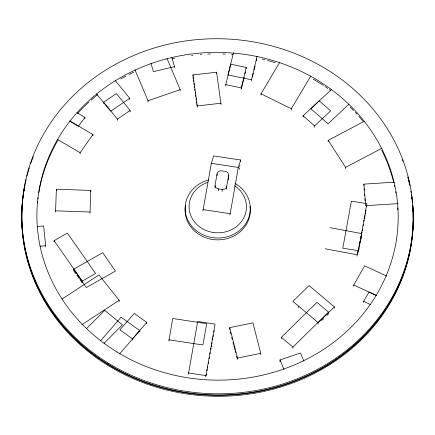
<?xml version="1.0" encoding="UTF-8"?>
<svg xmlns="http://www.w3.org/2000/svg" width="435" height="435" viewBox="0 0 435 435"><rect width="100%" height="100%" fill="white"/><g stroke="black" fill="none" stroke-linecap="round" stroke-linejoin="round"><path stroke-width="0.65" d="M45.795 246.971L43.63 225.966L37.149 226.532M54.06 241.936L54.092 240.68L67.365 233.084L95.569 273.468L82.297 281.064L82.248 282.94L79.931 279.623M55.549 212.084L56.376 189.236L90.806 190.427L90.774 191.677M56.343 190.486L56.376 189.236M73.58 270.472L73.607 269.221L102.747 252.675L115.454 271.016L86.32 287.557L73.607 269.221M80.073 153.952L80.105 152.696L92.954 134.556L69.752 120.968M84.896 118.755L84.928 117.504L77 112.605M89.98 213.275L90.806 190.427M92.921 135.807L92.954 134.556M103.59 103.448L103.617 102.198L116.39 93.601L130.157 110.501L130.13 111.757M117.358 120.348L117.39 119.098L103.617 102.198M119.146 301.52L119.174 300.27L98.914 274.909L62.085 299.046M129.75 99.528L129.782 98.277L115.15 80.497M132.392 340.072L132.425 338.821L146.796 322.46L134.284 313.456L119.913 329.817L132.425 338.821M139.798 331.889L139.825 330.633L121.099 317.197L100.692 340.648M148.009 101.98L148.036 100.73L134.877 69.649M146.764 323.716L146.796 322.46M174.506 67.855L174.538 66.604L171.868 57.605M168.862 341.051L172.733 318.485L206.728 323.667L202.895 344.982L168.894 339.8M180.155 90.904L180.188 89.648L167.029 58.567M192.966 76.168L192.993 74.918L216.619 72.226L221.04 104.487M188.388 374.182L197.686 321.47L215.059 324.118L205.76 376.83M197.414 107.173L192.993 74.918M202.955 210.893L211.312 163.326L213.677 155.909L240.68 160.02L240.647 161.363M216.586 73.477L216.619 72.226M215.042 188.002L215.107 185.435M217.06 175.68L217.108 173.755A3.915 3.551 1.4 0 1 221.605 170.841L225.417 171.423A3.915 3.551 1.4 0 1 228.652 175.517L228.544 180.008M218.305 190.813L218.354 188.888A3.915 3.551 1.4 0 1 215.118 184.793L217.108 173.755M222.122 191.395L222.171 189.47A3.915 3.551 1.4 0 0 226.668 186.555L228.652 175.517M225.531 85.874L230.675 64.195L246.226 67.42L246.199 68.67M226.602 189.122L226.668 186.555M230.648 65.446L230.675 64.195M229.957 215.01L238.315 167.442L240.68 160.02M229.702 329.523L229.751 327.647L252.958 322.857L260.75 353.329L260.723 354.579M241.088 89.093L246.226 67.42M237.515 359.37L237.543 358.119L229.751 327.647M251.267 81.002L257.009 56.409M260.967 95.069L261 93.819L279.765 62.292M279.966 361.833L280.015 359.957L300.471 353.019L303.842 361.115M281.315 338.599L281.347 337.348L316.925 302.379L328.512 312.085L328.463 313.961M291.298 110.017L291.33 108.766L310.791 76.071M292.902 348.304L292.929 347.054L328.512 312.085M303.065 117.053L303.097 115.802L319.181 100.811L330.66 110.892L314.576 125.878L314.543 127.129M318.154 323.955L318.186 322.705L334.363 306.909L309.078 285.577L292.896 301.368L318.186 322.705M328.159 141.598L328.186 140.342L364.519 121.186M334.336 308.159L334.363 306.909M345.575 168.633L345.607 167.377L328.186 140.342M353.753 286.263L353.78 285.012L364.595 265.801L386.693 276.105M356.956 256.019L361.713 233.606L329.937 227.63M358.299 251.876L366.901 203.596L351.382 201.204L342.813 248.227L358.331 250.62M361.686 234.856L361.713 233.606M363.877 185.381L363.905 184.13L394.213 182.178M363.584 302.526L363.616 301.27L369.195 291.939L376.411 295.512M239.212 169.307L239.451 167.986M239.69 166.659L239.93 165.338M206.108 375.448L206.348 374.116M206.951 370.772L207.19 369.435M207.43 368.097L207.669 366.765M208.273 363.421L208.512 362.083M209.115 358.744L209.355 357.407M209.958 354.063L210.197 352.725M210.801 349.387L211.04 348.049M211.279 346.711L211.524 345.374M211.763 344.041L212.003 342.704M212.606 339.36L212.845 338.028M213.085 336.69L213.329 335.352M213.928 332.008L214.172 330.676M358.766 249.853L359.011 248.526M359.614 245.215L359.854 243.888M360.457 240.577L361.425 235.281M361.664 233.954L362.029 231.969M362.268 230.642L362.507 229.321M363.111 226.004L363.355 224.683M363.959 221.371L364.198 220.045M364.443 218.723L365.047 215.407M365.286 214.085L365.53 212.758M365.77 211.437L366.009 210.11M366.613 206.799L366.857 205.472M357.526 254.002L358.712 248.711M359.451 245.405L359.745 244.084M360.044 242.757L360.338 241.436M360.637 240.115L361.224 237.466M233.432 52.923L228.038 74.972L251.294 79.752M252.36 77.093L253.311 73.2M254.105 69.959L255.057 66.071M256.329 60.884L256.808 58.937M241.398 88.403L244.204 77.202M245.03 73.906L245.525 71.933M84.928 117.504L78.36 126.286L69.866 121.039M119.418 354.085L139.825 330.633M86.369 328.746L104.704 310.334L122.414 324.869L104.079 343.275M321.731 320.579L323.656 318.686M327.022 315.38L327.985 314.434M331.334 89.55L310.884 108.783L328.072 123.828L349.006 104.134M129.782 98.277L110.713 111.153L96.51 93.895M117.39 119.098L130.157 110.501M81.78 324.776L119.174 300.27M345.607 167.377L381.941 148.221M148.036 100.73L180.188 89.648M174.538 66.604L153.419 71.672L150.94 63.32M237.543 358.119L260.75 353.329M197.446 105.922L221.072 103.231M39.987 246.226L45.822 245.721M398.036 203.607L365.704 205.69L363.905 184.13M55.582 210.834L90.012 212.019M211.312 163.326L238.315 167.442M218.354 188.888L222.171 189.47M202.987 209.572L229.99 213.688M188.42 372.931L205.793 375.579M325.206 248.787L356.983 254.769M225.564 84.624L241.115 87.843M353.78 285.012L376.498 295.604M261 93.819L291.33 108.766M363.616 301.27L370.228 304.543M57.48 139.45L80.105 152.696M281.347 337.348L292.929 347.054M303.097 115.802L314.576 125.878M54.092 240.68L82.297 281.064M73.749 270.771L75.679 273.539M76.837 275.197L79.159 278.52M280.015 359.957L283.908 369.299M230.365 332.117L230.865 334.064M231.692 337.304L232.192 339.251M233.019 342.492L233.519 344.438M233.851 345.733L234.846 349.62M235.177 350.92L235.678 352.867M236.504 356.107L237.004 358.048M193.042 77.457L193.232 78.773M193.423 80.094L193.613 81.416M193.896 83.395L194.086 84.711M194.276 86.032L194.467 87.353M194.75 89.333L194.94 90.649M195.223 92.628L195.413 93.949M195.603 95.265L195.788 96.586M196.076 98.566L196.261 99.887M196.549 101.866L196.74 103.182M196.924 104.503L197.115 105.825M364.084 188.703L364.198 190.051M364.535 194.092L364.65 195.44M364.927 198.806L365.096 200.829M412.815 205.983A195.783 177.583 1.4 0 1 203.678 394.485A195.783 177.583 1.4 0 1 26.062 179.454M26.861 176.208A195.783 177.583 1.4 0 1 29.243 167.877M30.706 163.451A195.783 177.583 1.4 0 1 33.261 156.578M402.255 159.438A195.783 177.583 1.4 0 1 402.951 161.271M407.959 177.094A195.783 177.583 1.4 0 1 409.944 185.571M411.477 194.189A195.783 177.583 1.4 0 1 412.532 202.721M412.831 207.941A195.783 177.583 1.4 0 1 214.281 396.252A195.783 177.583 1.4 0 1 22.647 200.47M22.876 198.485A195.783 177.583 1.4 0 1 23.039 197.158M23.403 194.516A195.783 177.583 1.4 0 1 23.604 193.2M23.92 191.221A195.783 177.583 1.4 0 1 24.507 187.942M411.738 197.485A195.783 177.583 1.4 0 1 411.912 198.817M413.141 213.683A195.723 177.529 1.4 0 1 202.699 394.708A195.723 177.529 1.4 0 1 24.915 185.288M25.605 182.015A195.723 177.529 1.4 0 1 25.899 180.71M27.356 174.859A195.723 177.529 1.4 0 1 27.894 172.918M407.867 177.344A195.723 177.529 1.4 0 1 409.297 183.211M410.857 191.101A195.723 177.529 1.4 0 1 411.08 192.417M411.39 194.401A195.723 177.529 1.4 0 1 411.586 195.723M411.858 197.713A195.723 177.529 1.4 0 1 412.462 203.025M412.646 205.021A195.723 177.529 1.4 0 1 413.071 211.682M37.524 202.862A180.655 163.864 1.4 0 1 37.655 201.568M37.948 198.985A180.655 163.864 1.4 0 1 38.111 197.691M38.873 192.542A180.655 163.864 1.4 0 1 58.176 139.82M77.62 113.443A180.655 163.864 1.4 0 1 89.115 101.904M91.04 100.175A180.655 163.864 1.4 0 1 97.494 94.738M120.778 78.92A180.655 163.864 1.4 0 1 125.992 76.054M128.934 74.532A180.655 163.864 1.4 0 1 133.708 72.205M172.265 58.894A180.655 163.864 1.4 0 1 174.897 58.306M191.552 55.457A180.655 163.864 1.4 0 1 192.895 55.288M200.317 54.538A180.655 163.864 1.4 0 1 201.666 54.429M207.761 54.065A180.655 163.864 1.4 0 1 210.475 53.962M222.693 53.962A180.655 163.864 1.4 0 1 225.406 54.06M231.502 54.424A180.655 163.864 1.4 0 1 232.855 54.527M262.272 59.176A180.655 163.864 1.4 0 1 264.899 59.818M267.514 60.492A180.655 163.864 1.4 0 1 275.29 62.732M313.243 79.192A180.655 163.864 1.4 0 1 323.379 85.423M325.021 86.521A180.655 163.864 1.4 0 1 327.729 88.387M329.333 89.534A180.655 163.864 1.4 0 1 330.399 90.301M350.246 107.168A180.655 163.864 1.4 0 1 353.421 110.387M355.292 112.366A180.655 163.864 1.4 0 1 357.13 114.367M358.929 116.401A180.655 163.864 1.4 0 1 362.85 121.06M381.74 150.211A180.655 163.864 1.4 0 1 393.664 182.221M394.425 185.397A180.655 163.864 1.4 0 1 394.708 186.675M395.73 191.797A180.655 163.864 1.4 0 1 395.959 193.08M397.769 207.941A180.655 163.864 1.4 0 1 397.894 209.893M249.973 206.391A32.598 29.564 1.4 0 1 217.429 239.859A32.598 29.564 1.4 0 1 185.468 205.657M235.112 183.51A32.598 29.564 1.4 0 1 240.332 229.843A32.598 29.564 1.4 0 1 189.513 223.128A32.598 29.564 1.4 0 1 208.648 180.008M234.508 185.745A28.683 26.013 1.4 0 1 237.347 225.895A28.683 26.013 1.4 0 1 193.396 220.398A28.683 26.013 1.4 0 1 207.707 182.39M299.03 306.735A127.194 115.373 1.4 0 1 298.019 307.491M108.663 363.339A195.723 177.529 1.4 0 0 412.82 228.881A195.723 177.529 1.4 0 0 131.125 56.599A195.723 177.529 1.4 0 0 108.663 363.339M117.048 352.013A180.655 163.864 1.4 0 0 397.786 227.913A180.655 163.864 1.4 0 0 137.781 68.893A180.655 163.864 1.4 0 0 117.048 352.013"/></g></svg>
